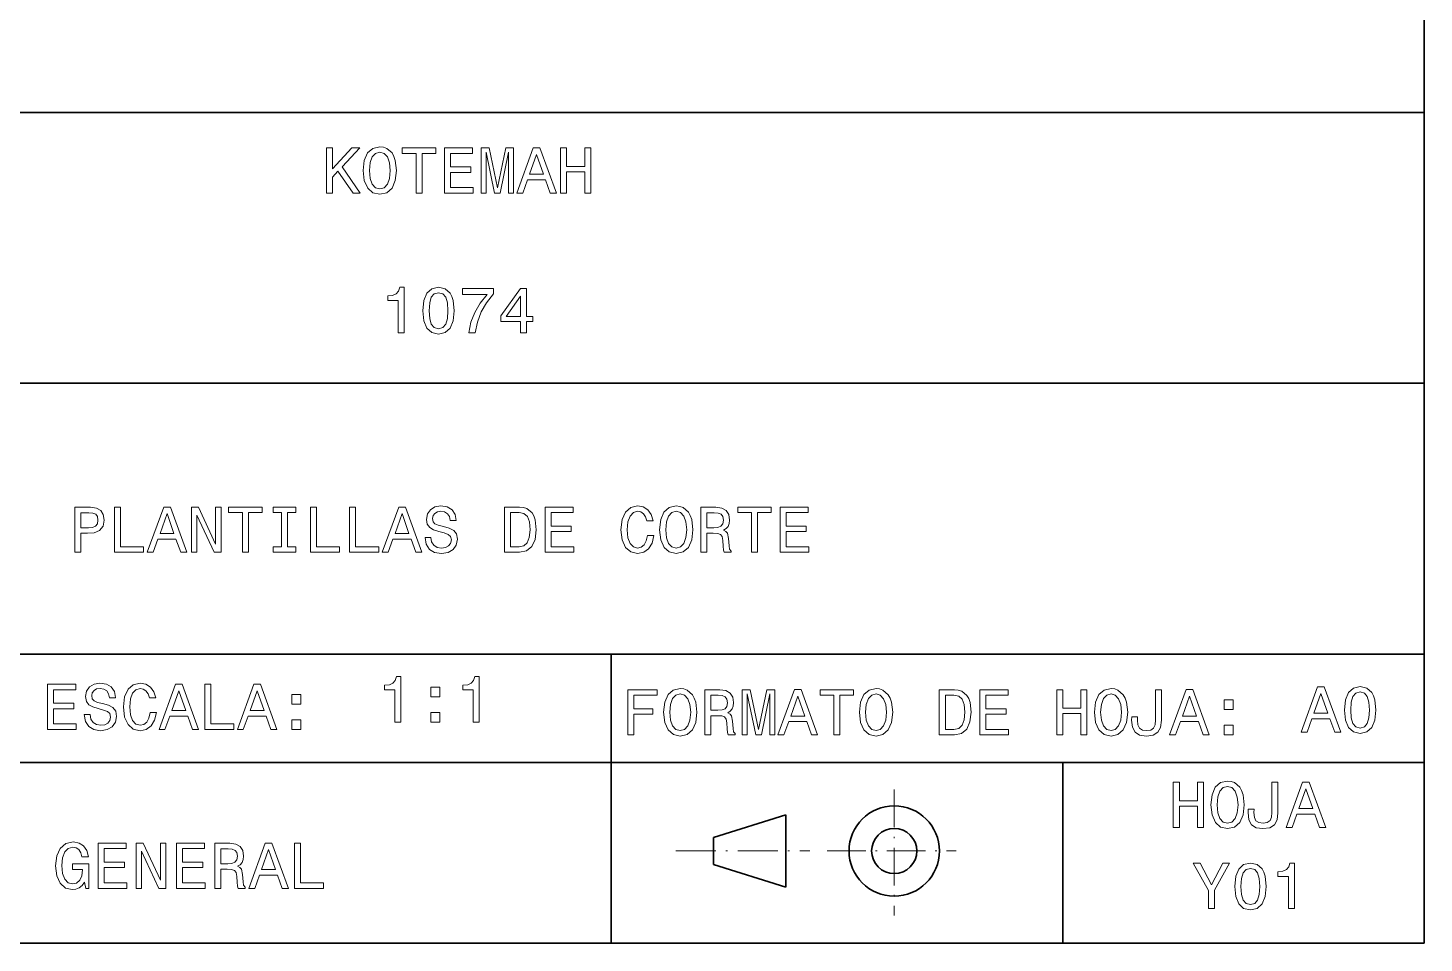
# Model space of a CAD drawing. Extents: x 15 to 1174, y 15 to 826.
# Drawn here: x 1019.4 to 1174, y 15 to 116.4 of the extents above; entities that cross this region are included whole.
import ezdxf

# ---------------------------------------------------------------- set-up
doc = ezdxf.new("R2010")
doc.units = 0
doc.linetypes.add('DASHDOT', pattern=[18.5, 12, -3, 0.5, -3])

msp = doc.modelspace()

# ---------------------------------------------------------------- linework, layer by layer
at = {"color": 7, "lineweight": 35}
for p, q in [((1173.969971, 15), (1173.969971, 825.840027)), ((953.969971, 107), (1173.969971, 107)), ((953.969971, 77), (1173.969971, 77)), ((953.969971, 47), (1173.969971, 47)), ((1083.969971, 47), (1083.969971, 15)), ((953.969971, 35), (1173.969971, 35)), ((1133.969971, 35), (1133.969971, 15)), ((1103.300049, 29.200001), (1095.300049, 26.700001)), ((1103.300049, 29.200001), (1103.300049, 21.200001)), ((1095.300049, 25.200001), (1095.300049, 26.700001)), ((1095.300049, 23.700001), (1095.300049, 25.200001)), ((1095.300049, 23.700001), (1103.300049, 21.200001)), ((1173.969971, 15), (15, 15))]:
    msp.add_line(p, q, dxfattribs=at)
at = {"color": 7, "linetype": 'DASHDOT', "lineweight": 13, "ltscale": 0.348729}
msp.add_line((1115.300049, 32.015205), (1115.300049, 18.066055), dxfattribs=at)
at = {"color": 7, "linetype": 'DASHDOT', "lineweight": 13, "ltscale": 0.371072}
msp.add_line((1091.104004, 25.200001), (1105.946899, 25.200001), dxfattribs=at)
at = {"color": 7, "linetype": 'DASHDOT', "lineweight": 13, "ltscale": 0.357507}
msp.add_line((1107.862183, 25.200001), (1122.162476, 25.200001), dxfattribs=at)
at = {"color": 7, "lineweight": 13}
for points in [[(1052.442627, 98.061958), (1053.105469, 98.061958), (1053.105469, 99.841499), (1053.696167, 100.475502), (1055.374878, 98.061958), (1056.181763, 98.061958), (1054.164551, 100.958214), (1056.124146, 103.061958), (1055.245239, 103.061958), (1053.105469, 100.749275), (1053.105469, 103.061958), (1052.442627, 103.061958)], [(1056.491577, 100.561958), (1056.621216, 99.438042), (1056.99585, 98.609512), (1057.579468, 98.097984), (1058.34314, 97.925072), (1059.099609, 98.097984), (1059.69043, 98.609512), (1060.057861, 99.438042), (1060.194702, 100.561958), (1060.057861, 101.678673), (1059.899414, 102.132561), (1059.69043, 102.507202), (1059.099609, 103.01873), (1058.73938, 103.148415), (1058.34314, 103.198845), (1057.572266, 103.01873), (1056.988647, 102.514404), (1056.621216, 101.685875)], [(1057.183228, 100.561958), (1057.262451, 101.433716), (1057.500244, 102.074928), (1057.867676, 102.463974), (1058.34314, 102.600861), (1058.811523, 102.463974), (1059.178955, 102.067719), (1059.416626, 101.426514), (1059.503052, 100.561958), (1059.416626, 99.690201), (1059.178955, 99.048988), (1058.811523, 98.659943), (1058.34314, 98.530258), (1057.867676, 98.659943), (1057.500244, 99.048988), (1057.262451, 99.682999)], [(1062.348877, 98.061958), (1063.011719, 98.061958), (1063.011719, 102.456772), (1064.52478, 102.456772), (1064.52478, 103.061958), (1060.828735, 103.061958), (1060.828735, 102.456772), (1062.348877, 102.456772)], [(1065.504517, 98.061958), (1068.674561, 98.061958), (1068.674561, 98.667145), (1066.167358, 98.667145), (1066.167358, 100.360229), (1068.400757, 100.360229), (1068.400757, 100.958214), (1066.167358, 100.958214), (1066.167358, 102.456772), (1068.616943, 102.456772), (1068.616943, 103.061958), (1065.504517, 103.061958)], [(1069.553589, 98.061958), (1070.108276, 98.061958), (1070.108276, 102.600861), (1071.044922, 98.061958), (1071.664551, 98.061958), (1072.593872, 102.600861), (1072.593872, 98.061958), (1073.155884, 98.061958), (1073.155884, 103.061958), (1072.276855, 103.061958), (1071.354736, 98.652733), (1070.439697, 103.061958), (1069.553589, 103.061958)], [(1073.501709, 98.061958), (1074.164551, 98.061958), (1074.69043, 99.5317), (1076.686157, 99.5317), (1077.212036, 98.061958), (1077.889282, 98.061958), (1076.059326, 103.06916), (1075.324463, 103.06916)], [(1074.921021, 100.144089), (1075.691895, 102.348701), (1076.462769, 100.144089)], [(1078.357544, 98.061958), (1079.027588, 98.061958), (1079.027588, 100.41066), (1081.030518, 100.41066), (1081.030518, 98.061958), (1081.693359, 98.061958), (1081.693359, 103.061958), (1081.030518, 103.061958), (1081.030518, 101.023056), (1079.027588, 101.023056), (1079.027588, 103.061958), (1078.357544, 103.061958)], [(1060.382202, 82.595482), (1061.037842, 82.595482), (1061.037842, 87.631508), (1060.547852, 87.631508), (1060.418213, 87.192024), (1060.158813, 86.896637), (1059.762573, 86.723724), (1059.214966, 86.666084), (1059.214966, 86.154556), (1060.382202, 86.154556)], [(1063.112671, 85.037842), (1063.220825, 83.906723), (1063.559448, 83.099808), (1064.099731, 82.609894), (1064.848999, 82.451393), (1065.591064, 82.609894), (1066.13147, 83.099808), (1066.462891, 83.906723), (1066.578125, 85.037842), (1066.462891, 86.161766), (1066.325928, 86.608452), (1066.13147, 86.975883), (1065.591064, 87.465797), (1064.848999, 87.631508), (1064.099731, 87.465797), (1063.559448, 86.968681), (1063.220825, 86.161766)], [(1063.804321, 85.037842), (1063.861938, 85.909599), (1064.042114, 86.536407), (1064.366333, 86.903839), (1064.848999, 87.033524), (1065.324585, 86.903839), (1065.648682, 86.536407), (1065.828857, 85.909599), (1065.886475, 85.037842), (1065.828857, 84.158882), (1065.648682, 83.532082), (1065.324585, 83.164642), (1064.848999, 83.042168), (1064.366333, 83.164642), (1064.042114, 83.532082), (1063.861938, 84.158882)], [(1068.184814, 82.595482), (1068.912476, 82.595482), (1069.150146, 83.784241), (1069.567993, 84.893753), (1070.158813, 85.924011), (1070.929688, 86.889427), (1070.929688, 87.487411), (1067.500366, 87.487411), (1067.500366, 86.831795), (1070.238037, 86.831795), (1069.445557, 85.859169), (1068.847534, 84.843323), (1068.429688, 83.762627)], [(1073.919678, 82.595482), (1074.567993, 82.595482), (1074.567993, 83.834679), (1075.28125, 83.834679), (1075.28125, 84.411041), (1074.567993, 84.411041), (1074.567993, 87.487411), (1073.912476, 87.487411), (1071.722168, 84.468681), (1071.722168, 83.834679), (1073.919678, 83.834679)], [(1072.327393, 84.411041), (1073.919678, 86.65168), (1073.919678, 84.411041)], [(1063.999512, 59.927757), (1063.343872, 59.927757), (1063.487915, 59.164066), (1063.848145, 58.602108), (1064.402954, 58.263493), (1065.152222, 58.141014), (1065.894287, 58.256287), (1066.449097, 58.573288), (1066.802124, 59.070408), (1066.931763, 59.726028), (1066.82373, 60.316807), (1066.521118, 60.69865), (1066.031128, 60.950813), (1065.37561, 61.13813), (1064.813599, 61.275017), (1064.446167, 61.433521), (1064.237183, 61.664066), (1064.172363, 62.0243), (1064.237183, 62.348507), (1064.424561, 62.593464), (1064.712769, 62.759171), (1065.109009, 62.816807), (1065.512451, 62.744759), (1065.829468, 62.550236), (1066.03833, 62.226028), (1066.139282, 61.786545), (1066.794922, 61.786545), (1066.794922, 61.800957), (1066.679565, 62.478188), (1066.340942, 62.982513), (1065.807861, 63.299515), (1065.087402, 63.407585), (1064.438965, 63.299515), (1063.93457, 62.996922), (1063.610474, 62.528622), (1063.495117, 61.923435), (1063.588867, 61.383087), (1063.862549, 61.015652), (1064.294922, 60.770695), (1064.88562, 60.583378), (1065.469238, 60.417671), (1065.908691, 60.259171), (1066.175293, 60.028622), (1066.268921, 59.65398), (1066.182495, 59.272137), (1065.959106, 58.983952), (1065.620483, 58.803837), (1065.18103, 58.746201), (1064.691162, 58.825451), (1064.316528, 59.056), (1064.078735, 59.430637)], [(1087.990845, 60.136692), (1087.846802, 59.531502), (1087.609009, 59.099228), (1087.277588, 58.832657), (1086.88855, 58.746201), (1086.420288, 58.875885), (1086.052734, 59.264931), (1085.807861, 59.898937), (1085.728638, 60.777901), (1085.807861, 61.649658), (1086.045654, 62.290871), (1086.413086, 62.679916), (1086.88855, 62.816807), (1087.234375, 62.744759), (1087.529785, 62.54303), (1087.760254, 62.218822), (1087.918823, 61.772137), (1088.603271, 61.772137), (1088.387085, 62.456573), (1088.012451, 62.975307), (1087.500977, 63.299515), (1086.88855, 63.414787), (1086.124878, 63.234673), (1085.54126, 62.73035), (1085.166626, 61.901821), (1085.036987, 60.777901), (1085.166626, 59.65398), (1085.54126, 58.825451), (1086.124878, 58.313923), (1086.88855, 58.141014), (1087.558594, 58.277901), (1088.098877, 58.659744), (1088.480713, 59.286545), (1088.682495, 60.136692)], [(1089.309326, 60.777901), (1089.438965, 59.65398), (1089.813599, 58.825451), (1090.397217, 58.313923), (1091.160889, 58.141014), (1091.917358, 58.313923), (1092.508179, 58.825451), (1092.87561, 59.65398), (1093.012451, 60.777901), (1092.87561, 61.894615), (1092.717041, 62.348507), (1092.508179, 62.723145), (1091.917358, 63.234673), (1091.557129, 63.364357), (1091.160889, 63.414787), (1090.390015, 63.234673), (1089.806396, 62.73035), (1089.438965, 61.901821)], [(1024.583008, 58.277901), (1025.24585, 58.277901), (1025.24585, 60.388851), (1025.980713, 60.388851), (1026.722778, 60.424873), (1027.313599, 60.677036), (1027.695435, 61.16695), (1027.825073, 61.836979), (1027.724243, 62.456573), (1027.436035, 62.910465), (1026.960571, 63.184242), (1026.312134, 63.277901), (1024.583008, 63.277901)], [(1026.13208, 62.665508), (1026.564331, 62.62228), (1026.881348, 62.485394), (1027.068604, 62.233231), (1027.133423, 61.836979), (1027.061401, 61.419109), (1026.866943, 61.16695), (1026.535522, 61.037266), (1026.081665, 61.001244), (1025.24585, 61.001244), (1025.24585, 62.665508)], [(1028.977905, 58.277901), (1032.191162, 58.277901), (1032.191162, 58.883087), (1029.640625, 58.883087), (1029.640625, 63.277901), (1028.977905, 63.277901)], [(1032.587402, 58.277901), (1033.250244, 58.277901), (1033.776123, 59.747643), (1035.771851, 59.747643), (1036.297729, 58.277901), (1036.974976, 58.277901), (1035.14502, 63.285107), (1034.410156, 63.285107)], [(1034.006714, 60.360035), (1034.777588, 62.564644), (1035.548462, 60.360035)], [(1037.472046, 58.277901), (1038.070068, 58.277901), (1038.070068, 62.377323), (1039.98645, 58.277901), (1040.757446, 58.277901), (1040.757446, 63.277901), (1040.152222, 63.277901), (1040.152222, 59.178478), (1038.257446, 63.277901), (1037.472046, 63.277901)], [(1043.120483, 58.277901), (1043.783325, 58.277901), (1043.783325, 62.672714), (1045.296265, 62.672714), (1045.296265, 63.277901), (1041.600342, 63.277901), (1041.600342, 62.672714), (1043.120483, 62.672714)], [(1047.457642, 58.883087), (1046.535522, 58.883087), (1046.535522, 58.277901), (1049.042725, 58.277901), (1049.042725, 58.883087), (1048.120483, 58.883087), (1048.120483, 62.672714), (1049.042725, 62.672714), (1049.042725, 63.277901), (1046.535522, 63.277901), (1046.535522, 62.672714), (1047.457642, 62.672714)], [(1050.663696, 58.277901), (1053.876953, 58.277901), (1053.876953, 58.883087), (1051.326538, 58.883087), (1051.326538, 63.277901), (1050.663696, 63.277901)], [(1055.000854, 58.277901), (1058.214111, 58.277901), (1058.214111, 58.883087), (1055.663696, 58.883087), (1055.663696, 63.277901), (1055.000854, 63.277901)], [(1058.610474, 58.277901), (1059.273193, 58.277901), (1059.799194, 59.747643), (1061.794922, 59.747643), (1062.320801, 58.277901), (1062.998047, 58.277901), (1061.168091, 63.285107), (1060.433228, 63.285107)], [(1060.029785, 60.360035), (1060.800659, 62.564644), (1061.571533, 60.360035)], [(1073.804932, 63.277901), (1072.140747, 63.277901), (1072.140747, 58.277901), (1073.804932, 58.277901), (1074.59021, 58.436401), (1075.173828, 58.919109), (1075.534058, 59.704414), (1075.663696, 60.777901), (1075.548462, 61.873001), (1075.404419, 62.305279), (1075.202637, 62.6511), (1074.619019, 63.1194), (1074.237183, 63.234673)], [(1073.754517, 62.679916), (1074.302124, 62.57185), (1074.676758, 62.240437), (1074.900024, 61.649658), (1074.972046, 60.777901), (1074.892822, 59.934959), (1074.669556, 59.344185), (1074.28772, 58.991158), (1073.754517, 58.875885), (1072.810669, 58.875885), (1072.810669, 62.679916)], [(1076.636353, 58.277901), (1079.806396, 58.277901), (1079.806396, 58.883087), (1077.299194, 58.883087), (1077.299194, 60.576172), (1079.532593, 60.576172), (1079.532593, 61.174156), (1077.299194, 61.174156), (1077.299194, 62.672714), (1079.748779, 62.672714), (1079.748779, 63.277901), (1076.636353, 63.277901)], [(1090.000977, 60.777901), (1090.0802, 61.649658), (1090.317871, 62.290871), (1090.685303, 62.679916), (1091.160889, 62.816807), (1091.62915, 62.679916), (1091.996582, 62.283665), (1092.234375, 61.642452), (1092.320801, 60.777901), (1092.234375, 59.906143), (1091.996582, 59.264931), (1091.62915, 58.875885), (1091.160889, 58.746201), (1090.685303, 58.875885), (1090.317871, 59.264931), (1090.0802, 59.898937)], [(1093.891357, 58.277901), (1094.561401, 58.277901), (1094.561401, 60.388851), (1095.24585, 60.388851), (1095.750244, 60.367237), (1096.067261, 60.266373), (1096.240112, 60.028622), (1096.312134, 59.60355), (1096.348145, 58.955135), (1096.391357, 58.530064), (1096.477905, 58.277901), (1097.234375, 58.277901), (1097.234375, 58.414787), (1097.068604, 58.616516), (1097.010986, 58.991158), (1096.960571, 59.798073), (1096.838135, 60.396057), (1096.672363, 60.583378), (1096.413086, 60.720264), (1096.701172, 60.900379), (1096.902954, 61.152542), (1097.032593, 61.469543), (1097.075806, 61.851387), (1096.974976, 62.456573), (1096.686768, 62.910465), (1096.211304, 63.184242), (1095.562866, 63.277901), (1093.891357, 63.277901)], [(1095.37561, 62.665508), (1095.815063, 62.62228), (1096.124878, 62.485394), (1096.319336, 62.233231), (1096.384155, 61.836979), (1096.312134, 61.419109), (1096.117676, 61.16695), (1095.786255, 61.037266), (1095.332275, 61.001244), (1094.561401, 61.001244), (1094.561401, 62.665508)], [(1099.503784, 58.277901), (1100.166626, 58.277901), (1100.166626, 62.672714), (1101.679565, 62.672714), (1101.679565, 63.277901), (1097.983643, 63.277901), (1097.983643, 62.672714), (1099.503784, 62.672714)], [(1102.659424, 58.277901), (1105.829468, 58.277901), (1105.829468, 58.883087), (1103.322266, 58.883087), (1103.322266, 60.576172), (1105.555664, 60.576172), (1105.555664, 61.174156), (1103.322266, 61.174156), (1103.322266, 62.672714), (1105.771851, 62.672714), (1105.771851, 63.277901), (1102.659424, 63.277901)], [(1021.555664, 38.661957), (1024.725708, 38.661957), (1024.725708, 39.267143), (1022.218445, 39.267143), (1022.218445, 40.960228), (1024.451904, 40.960228), (1024.451904, 41.558212), (1022.218445, 41.558212), (1022.218445, 43.05677), (1024.668091, 43.05677), (1024.668091, 43.661957), (1021.555664, 43.661957)], [(1026.267456, 40.311813), (1025.611816, 40.311813), (1025.755981, 39.548122), (1026.116211, 38.986164), (1026.670898, 38.647549), (1027.420166, 38.52507), (1028.162231, 38.640343), (1028.717041, 38.957344), (1029.070068, 39.454464), (1029.199707, 40.110085), (1029.091675, 40.700863), (1028.789062, 41.082706), (1028.299194, 41.334869), (1027.643555, 41.522186), (1027.081543, 41.659073), (1026.714111, 41.817577), (1026.505249, 42.048122), (1026.44043, 42.408356), (1026.505249, 42.732563), (1026.692505, 42.97752), (1026.980713, 43.143227), (1027.376953, 43.200863), (1027.780396, 43.128815), (1028.097412, 42.934292), (1028.306396, 42.610085), (1028.407227, 42.170601), (1029.062866, 42.170601), (1029.062866, 42.185013), (1028.947632, 42.862244), (1028.609009, 43.36657), (1028.075806, 43.683571), (1027.355347, 43.791641), (1026.706909, 43.683571), (1026.202637, 43.380978), (1025.878418, 42.912678), (1025.763184, 42.307491), (1025.856812, 41.767143), (1026.130615, 41.399708), (1026.562866, 41.154751), (1027.153687, 40.967434), (1027.737183, 40.801727), (1028.176636, 40.643227), (1028.443237, 40.412678), (1028.536865, 40.038036), (1028.450439, 39.656193), (1028.227173, 39.368008), (1027.88855, 39.187893), (1027.448975, 39.130257), (1026.959106, 39.209507), (1026.584473, 39.440056), (1026.34668, 39.814693)], [(1032.910156, 40.520748), (1032.765991, 39.915558), (1032.52832, 39.483284), (1032.196899, 39.216713), (1031.807861, 39.130257), (1031.339478, 39.259941), (1030.972046, 39.648987), (1030.727173, 40.282993), (1030.647827, 41.161957), (1030.727173, 42.033714), (1030.964844, 42.674927), (1031.332275, 43.063972), (1031.807861, 43.200863), (1032.153687, 43.128815), (1032.448975, 42.927086), (1032.679565, 42.602879), (1032.838013, 42.156193), (1033.522461, 42.156193), (1033.306396, 42.84063), (1032.931763, 43.359364), (1032.420166, 43.683571), (1031.807861, 43.798843), (1031.044067, 43.618729), (1030.460571, 43.114407), (1030.085938, 42.285877), (1029.956177, 41.161957), (1030.085938, 40.038036), (1030.460571, 39.209507), (1031.044067, 38.697979), (1031.807861, 38.52507), (1032.477783, 38.661957), (1033.018188, 39.0438), (1033.400024, 39.670601), (1033.601807, 40.520748)], [(1033.889893, 38.661957), (1034.552734, 38.661957), (1035.078735, 40.131699), (1037.074341, 40.131699), (1037.600342, 38.661957), (1038.277588, 38.661957), (1036.447632, 43.669163), (1035.712646, 43.669163)], [(1038.954834, 38.661957), (1042.168091, 38.661957), (1042.168091, 39.267143), (1039.617554, 39.267143), (1039.617554, 43.661957), (1038.954834, 43.661957)], [(1042.564331, 38.661957), (1043.227173, 38.661957), (1043.753052, 40.131699), (1045.748779, 40.131699), (1046.274658, 38.661957), (1046.951904, 38.661957), (1045.121948, 43.669163), (1044.387085, 43.669163)], [(1060.019775, 39.477608), (1060.675415, 39.477608), (1060.675415, 44.51363), (1060.185425, 44.51363), (1060.055786, 44.07415), (1059.796387, 43.778759), (1059.400146, 43.60585), (1058.852539, 43.548214), (1058.852539, 43.036686), (1060.019775, 43.036686)], [(1063.989502, 42.272995), (1064.983765, 42.272995), (1064.983765, 43.346485), (1063.989502, 43.346485)], [(1068.694092, 39.477608), (1069.349731, 39.477608), (1069.349731, 44.51363), (1068.859741, 44.51363), (1068.730103, 44.07415), (1068.470703, 43.778759), (1068.074463, 43.60585), (1067.526978, 43.548214), (1067.526978, 43.036686), (1068.694092, 43.036686)], [(1160.359497, 38.369698), (1161.022339, 38.369698), (1161.548218, 39.839439), (1163.543945, 39.839439), (1164.069824, 38.369698), (1164.74707, 38.369698), (1162.917114, 43.376904), (1162.182251, 43.376904)], [(1165.150513, 40.812061), (1165.258667, 39.680935), (1165.59729, 38.87402), (1166.137573, 38.384106), (1166.886841, 38.225605), (1167.628906, 38.384106), (1168.169312, 38.87402), (1168.500732, 39.680935), (1168.615967, 40.812061), (1168.500732, 41.935982), (1168.36377, 42.382668), (1168.169312, 42.750099), (1167.628906, 43.240013), (1166.886841, 43.40572), (1166.137573, 43.240013), (1165.59729, 42.742897), (1165.258667, 41.935982)], [(1035.309204, 40.744091), (1036.0802, 42.9487), (1036.851074, 40.744091)], [(1043.983643, 40.744091), (1044.754517, 42.9487), (1045.525391, 40.744091)], [(1048.594604, 41.457344), (1049.588745, 41.457344), (1049.588745, 42.530834), (1048.594604, 42.530834)], [(1085.791626, 38.061958), (1086.46167, 38.061958), (1086.46167, 40.360229), (1088.56543, 40.360229), (1088.56543, 40.958214), (1086.46167, 40.958214), (1086.46167, 42.456772), (1089.048096, 42.456772), (1089.048096, 43.061958), (1085.791626, 43.061958)], [(1089.75415, 40.561958), (1089.883789, 39.438038), (1090.258423, 38.609509), (1090.842041, 38.09798), (1091.605713, 37.925072), (1092.362183, 38.09798), (1092.953003, 38.609509), (1093.320435, 39.438038), (1093.457275, 40.561958), (1093.320435, 41.678673), (1093.161987, 42.132565), (1092.953003, 42.507202), (1092.362183, 43.01873), (1092.001953, 43.148415), (1091.605713, 43.198845), (1090.834839, 43.01873), (1090.251221, 42.514408), (1089.883789, 41.685879)], [(1090.445801, 40.561958), (1090.525024, 41.433716), (1090.762817, 42.074928), (1091.130249, 42.463974), (1091.605713, 42.600864), (1092.074097, 42.463974), (1092.441528, 42.067722), (1092.679199, 41.42651), (1092.765625, 40.561958), (1092.679199, 39.690201), (1092.441528, 39.048988), (1092.074097, 38.659943), (1091.605713, 38.530258), (1091.130249, 38.659943), (1090.762817, 39.048988), (1090.525024, 39.682995)], [(1094.336304, 38.061958), (1095.006348, 38.061958), (1095.006348, 40.172909), (1095.690796, 40.172909), (1096.195068, 40.151295), (1096.512085, 40.05043), (1096.684937, 39.812679), (1096.75708, 39.387608), (1096.793091, 38.739193), (1096.836304, 38.314121), (1096.922729, 38.061958), (1097.679199, 38.061958), (1097.679199, 38.198845), (1097.51355, 38.400574), (1097.455933, 38.775215), (1097.405396, 39.58213), (1097.282959, 40.180115), (1097.11731, 40.367435), (1096.85791, 40.504322), (1097.146118, 40.684437), (1097.347778, 40.9366), (1097.477539, 41.253601), (1097.520752, 41.635445), (1097.419922, 42.240631), (1097.131714, 42.694523), (1096.656128, 42.9683), (1096.007812, 43.061958), (1094.336304, 43.061958)], [(1095.820435, 42.449566), (1096.259888, 42.406338), (1096.569702, 42.269451), (1096.764282, 42.017288), (1096.829102, 41.621037), (1096.75708, 41.203167), (1096.5625, 40.951008), (1096.231079, 40.821323), (1095.777222, 40.785301), (1095.006348, 40.785301), (1095.006348, 42.449566)], [(1098.478882, 38.061958), (1099.033691, 38.061958), (1099.033691, 42.600864), (1099.970337, 38.061958), (1100.589844, 38.061958), (1101.519287, 42.600864), (1101.519287, 38.061958), (1102.081299, 38.061958), (1102.081299, 43.061958), (1101.202271, 43.061958), (1100.280151, 38.652737), (1099.365112, 43.061958), (1098.478882, 43.061958)], [(1102.427124, 38.061958), (1103.089844, 38.061958), (1103.615845, 39.5317), (1105.61145, 39.5317), (1106.137451, 38.061958), (1106.814697, 38.061958), (1104.984741, 43.069164), (1104.249878, 43.069164)], [(1103.846313, 40.144093), (1104.61731, 42.348701), (1105.388184, 40.144093)], [(1108.623047, 38.061958), (1109.285889, 38.061958), (1109.285889, 42.456772), (1110.798828, 42.456772), (1110.798828, 43.061958), (1107.102905, 43.061958), (1107.102905, 42.456772), (1108.623047, 42.456772)], [(1111.440063, 40.561958), (1111.569702, 39.438038), (1111.944336, 38.609509), (1112.527954, 38.09798), (1113.291626, 37.925072), (1114.048096, 38.09798), (1114.638916, 38.609509), (1115.006348, 39.438038), (1115.143188, 40.561958), (1115.006348, 41.678673), (1114.847778, 42.132565), (1114.638916, 42.507202), (1114.048096, 43.01873), (1113.687866, 43.148415), (1113.291626, 43.198845), (1112.520752, 43.01873), (1111.937134, 42.514408), (1111.569702, 41.685879)], [(1112.131714, 40.561958), (1112.210938, 41.433716), (1112.44873, 42.074928), (1112.816162, 42.463974), (1113.291626, 42.600864), (1113.759888, 42.463974), (1114.127319, 42.067722), (1114.365112, 41.42651), (1114.451538, 40.561958), (1114.365112, 39.690201), (1114.127319, 39.048988), (1113.759888, 38.659943), (1113.291626, 38.530258), (1112.816162, 38.659943), (1112.44873, 39.048988), (1112.210938, 39.682995)], [(1121.95874, 43.061958), (1120.294556, 43.061958), (1120.294556, 38.061958), (1121.95874, 38.061958), (1122.744019, 38.220459), (1123.327637, 38.703167), (1123.687866, 39.488472), (1123.817505, 40.561958), (1123.702271, 41.657059), (1123.558228, 42.089336), (1123.356445, 42.435158), (1122.772949, 42.903458), (1122.390991, 43.01873)], [(1121.908325, 42.463974), (1122.455933, 42.355907), (1122.830566, 42.024494), (1123.053833, 41.433716), (1123.125854, 40.561958), (1123.046631, 39.719017), (1122.823364, 39.128242), (1122.441528, 38.775215), (1121.908325, 38.659943), (1120.964478, 38.659943), (1120.964478, 42.463974)], [(1124.790161, 38.061958), (1127.960205, 38.061958), (1127.960205, 38.667145), (1125.453003, 38.667145), (1125.453003, 40.360229), (1127.686401, 40.360229), (1127.686401, 40.958214), (1125.453003, 40.958214), (1125.453003, 42.456772), (1127.902588, 42.456772), (1127.902588, 43.061958), (1124.790161, 43.061958)], [(1133.30603, 38.061958), (1133.976074, 38.061958), (1133.976074, 40.41066), (1135.979004, 40.41066), (1135.979004, 38.061958), (1136.641724, 38.061958), (1136.641724, 43.061958), (1135.979004, 43.061958), (1135.979004, 41.023052), (1133.976074, 41.023052), (1133.976074, 43.061958), (1133.30603, 43.061958)], [(1137.463135, 40.561958), (1137.592773, 39.438038), (1137.967407, 38.609509), (1138.551025, 38.09798), (1139.314697, 37.925072), (1140.071167, 38.09798), (1140.661987, 38.609509), (1141.029419, 39.438038), (1141.16626, 40.561958), (1141.029419, 41.678673), (1140.87085, 42.132565), (1140.661987, 42.507202), (1140.071167, 43.01873), (1139.710938, 43.148415), (1139.314697, 43.198845), (1138.543823, 43.01873), (1137.960205, 42.514408), (1137.592773, 41.685879)], [(1138.154785, 40.561958), (1138.234009, 41.433716), (1138.47168, 42.074928), (1138.839233, 42.463974), (1139.314697, 42.600864), (1139.782959, 42.463974), (1140.150391, 42.067722), (1140.388184, 41.42651), (1140.474609, 40.561958), (1140.388184, 39.690201), (1140.150391, 39.048988), (1139.782959, 38.659943), (1139.314697, 38.530258), (1138.839233, 38.659943), (1138.47168, 39.048988), (1138.234009, 39.682995)], [(1144.228271, 39.719017), (1144.177734, 39.185879), (1144.026489, 38.818443), (1143.716675, 38.5951), (1143.241211, 38.530258), (1142.772949, 38.5951), (1142.463135, 38.804031), (1142.282959, 39.171467), (1142.232544, 39.704609), (1142.246948, 40.064838), (1141.598511, 40.064838), (1141.584106, 39.697407), (1141.670532, 38.897694), (1141.965942, 38.342937), (1142.477539, 38.033138), (1143.234009, 37.925072), (1143.983276, 38.033138), (1144.494751, 38.342937), (1144.790161, 38.890488), (1144.883789, 39.690201), (1144.883789, 43.061958), (1144.228271, 43.061958)], [(1145.798828, 38.061958), (1146.46167, 38.061958), (1146.987549, 39.5317), (1148.983276, 39.5317), (1149.509155, 38.061958), (1150.186401, 38.061958), (1148.356445, 43.069164), (1147.621582, 43.069164)], [(1147.21814, 40.144093), (1147.989014, 42.348701), (1148.759888, 40.144093)], [(1151.829102, 40.857346), (1152.823364, 40.857346), (1152.823364, 41.930836), (1151.829102, 41.930836)], [(1161.778809, 40.451832), (1162.549683, 42.656441), (1163.320557, 40.451832)], [(1165.842163, 40.812061), (1165.89978, 41.683819), (1166.079956, 42.310619), (1166.404175, 42.678055), (1166.886841, 42.807739), (1167.362427, 42.678055), (1167.686523, 42.310619), (1167.866699, 41.683819), (1167.924316, 40.812061), (1167.866699, 39.933098), (1167.686523, 39.306297), (1167.362427, 38.938862), (1166.886841, 38.816383), (1166.404175, 38.938862), (1166.079956, 39.306297), (1165.89978, 39.933098)], [(1063.989502, 39.477608), (1064.983765, 39.477608), (1064.983765, 40.551094), (1063.989502, 40.551094)], [(1048.594604, 38.661957), (1049.588745, 38.661957), (1049.588745, 39.735443), (1048.594604, 39.735443)], [(1151.829102, 38.061958), (1152.823364, 38.061958), (1152.823364, 39.135445), (1151.829102, 39.135445)], [(1146.201538, 27.810953), (1146.871582, 27.810953), (1146.871582, 30.159657), (1148.874512, 30.159657), (1148.874512, 27.810953), (1149.537354, 27.810953), (1149.537354, 32.810951), (1148.874512, 32.810951), (1148.874512, 30.772049), (1146.871582, 30.772049), (1146.871582, 32.810951), (1146.201538, 32.810951)], [(1150.358643, 30.310953), (1150.488281, 29.187035), (1150.862915, 28.358503), (1151.446533, 27.846975), (1152.210205, 27.674065), (1152.966675, 27.846975), (1153.557495, 28.358503), (1153.924927, 29.187035), (1154.061768, 30.310953), (1153.924927, 31.427668), (1153.766479, 31.881557), (1153.557495, 32.256199), (1152.966675, 32.767727), (1152.606445, 32.897408), (1152.210205, 32.947842), (1151.439331, 32.767727), (1150.855713, 32.263401), (1150.488281, 31.434872)], [(1157.123779, 29.468014), (1157.073364, 28.934872), (1156.921997, 28.567438), (1156.612305, 28.344095), (1156.136719, 28.279253), (1155.668457, 28.344095), (1155.358643, 28.553028), (1155.178589, 28.920464), (1155.128052, 29.453604), (1155.142456, 29.813835), (1154.494141, 29.813835), (1154.479736, 29.4464), (1154.566162, 28.646688), (1154.861572, 28.091932), (1155.373047, 27.782135), (1156.129517, 27.674065), (1156.878784, 27.782135), (1157.390381, 28.091932), (1157.685791, 28.639482), (1157.779419, 29.439196), (1157.779419, 32.810951), (1157.123779, 32.810951)], [(1158.694336, 27.810953), (1159.357178, 27.810953), (1159.883179, 29.280693), (1161.878784, 29.280693), (1162.404785, 27.810953), (1163.082031, 27.810953), (1161.252075, 32.818157), (1160.51709, 32.818157)], [(1151.050293, 30.310953), (1151.129517, 31.182711), (1151.36731, 31.823921), (1151.734741, 32.212971), (1152.210205, 32.349857), (1152.678589, 32.212971), (1153.046021, 31.816717), (1153.283691, 31.175507), (1153.370117, 30.310953), (1153.283691, 29.439196), (1153.046021, 28.797985), (1152.678589, 28.408936), (1152.210205, 28.279253), (1151.734741, 28.408936), (1151.36731, 28.797985), (1151.129517, 29.431992)], [(1160.113647, 29.893085), (1160.884644, 32.097698), (1161.655518, 29.893085)], [(1025.651123, 21.731989), (1025.77356, 21.06196), (1026.133789, 21.06196), (1026.133789, 23.763689), (1024.311035, 23.763689), (1024.311035, 23.151297), (1025.434937, 23.151297), (1025.434937, 23.10807), (1025.348511, 22.445246), (1025.11792, 21.955332), (1024.764893, 21.645535), (1024.325439, 21.54467), (1023.83551, 21.674353), (1023.453674, 22.0634), (1023.20874, 22.704611), (1023.122253, 23.583574), (1023.201477, 24.455332), (1023.446472, 25.096542), (1023.83551, 25.485592), (1024.36145, 25.622478), (1024.72168, 25.550432), (1025.01709, 25.348703), (1025.233154, 25.010086), (1025.355713, 24.556196), (1026.06897, 24.556196), (1025.881592, 25.247839), (1025.528564, 25.766571), (1025.031494, 26.083574), (1024.404663, 26.198849), (1023.583374, 26.018732), (1022.963745, 25.492796), (1022.567505, 24.664265), (1022.430603, 23.56196), (1022.567505, 22.45245), (1022.963745, 21.62392), (1023.547302, 21.097982), (1024.282227, 20.925072), (1024.692871, 20.98271), (1025.060303, 21.126802), (1025.377319, 21.378963)], [(1027.15686, 21.06196), (1030.326904, 21.06196), (1030.326904, 21.667147), (1027.819702, 21.667147), (1027.819702, 23.360231), (1030.053101, 23.360231), (1030.053101, 23.958214), (1027.819702, 23.958214), (1027.819702, 25.456772), (1030.269287, 25.456772), (1030.269287, 26.06196), (1027.15686, 26.06196)], [(1031.36438, 21.06196), (1031.96228, 21.06196), (1031.96228, 25.161385), (1033.878784, 21.06196), (1034.649658, 21.06196), (1034.649658, 26.06196), (1034.044434, 26.06196), (1034.044434, 21.962536), (1032.149658, 26.06196), (1031.36438, 26.06196)], [(1035.831177, 21.06196), (1039.001221, 21.06196), (1039.001221, 21.667147), (1036.494019, 21.667147), (1036.494019, 23.360231), (1038.727417, 23.360231), (1038.727417, 23.958214), (1036.494019, 23.958214), (1036.494019, 25.456772), (1038.943604, 25.456772), (1038.943604, 26.06196), (1035.831177, 26.06196)], [(1040.074707, 21.06196), (1040.744751, 21.06196), (1040.744751, 23.172911), (1041.429199, 23.172911), (1041.933472, 23.151297), (1042.250488, 23.050432), (1042.423462, 22.812681), (1042.495483, 22.387609), (1042.531494, 21.739193), (1042.574707, 21.314121), (1042.661133, 21.06196), (1043.417603, 21.06196), (1043.417603, 21.198849), (1043.251953, 21.400578), (1043.194336, 21.775217), (1043.143921, 22.582132), (1043.021362, 23.180115), (1042.855713, 23.367435), (1042.596313, 23.504324), (1042.884521, 23.684439), (1043.086182, 23.9366), (1043.215942, 24.253603), (1043.259155, 24.635447), (1043.158325, 25.240635), (1042.870117, 25.694525), (1042.394531, 25.9683), (1041.746216, 26.06196), (1040.074707, 26.06196)], [(1041.558838, 25.449568), (1041.998291, 25.406342), (1042.308105, 25.269453), (1042.502686, 25.017292), (1042.567505, 24.621038), (1042.495483, 24.203171), (1042.300903, 23.95101), (1041.969482, 23.821327), (1041.515625, 23.785303), (1040.744751, 23.785303), (1040.744751, 25.449568)], [(1043.828369, 21.06196), (1044.491089, 21.06196), (1045.01709, 22.5317), (1047.012695, 22.5317), (1047.538696, 21.06196), (1048.215942, 21.06196), (1046.385986, 26.069164), (1045.651123, 26.069164)], [(1045.247559, 23.144093), (1046.018555, 25.348703), (1046.789429, 23.144093)], [(1048.893188, 21.06196), (1052.106445, 21.06196), (1052.106445, 21.667147), (1049.55603, 21.667147), (1049.55603, 26.06196), (1048.893188, 26.06196)], [(1150.779785, 18.830027), (1150.779785, 20.854523), (1152.422485, 23.837231), (1151.673218, 23.837231), (1150.441162, 21.466915), (1149.194824, 23.837231), (1148.39502, 23.837231), (1150.109741, 20.811295), (1150.109741, 18.830027)], [(1153.005981, 21.27239), (1153.114136, 20.141266), (1153.452759, 19.334349), (1153.993042, 18.844437), (1154.74231, 18.685934), (1155.484375, 18.844437), (1156.02478, 19.334349), (1156.356201, 20.141266), (1156.471436, 21.27239), (1156.356201, 22.396309), (1156.219238, 22.842995), (1156.02478, 23.21043), (1155.484375, 23.700344), (1154.74231, 23.866051), (1153.993042, 23.700344), (1153.452759, 23.203226), (1153.114136, 22.396309)], [(1153.697632, 21.27239), (1153.755249, 22.144148), (1153.935425, 22.770948), (1154.259644, 23.138384), (1154.74231, 23.268066), (1155.217896, 23.138384), (1155.541992, 22.770948), (1155.722168, 22.144148), (1155.779785, 21.27239), (1155.722168, 20.393427), (1155.541992, 19.766626), (1155.217896, 19.399191), (1154.74231, 19.276712), (1154.259644, 19.399191), (1153.935425, 19.766626), (1153.755249, 20.393427)], [(1158.949829, 18.830027), (1159.605469, 18.830027), (1159.605469, 23.866051), (1159.115479, 23.866051), (1158.98584, 23.426569), (1158.72644, 23.13118), (1158.3302, 22.958269), (1157.782715, 22.900631), (1157.782715, 22.389105), (1158.949829, 22.389105)]]:
    msp.add_lwpolyline(points, close=True, dxfattribs=at)
at = {"color": 7, "lineweight": 35}
for radius in [5, 2.5]:
    msp.add_circle((1115.300049, 25.200001), radius, dxfattribs=at)

doc.saveas('drawing.dxf')
